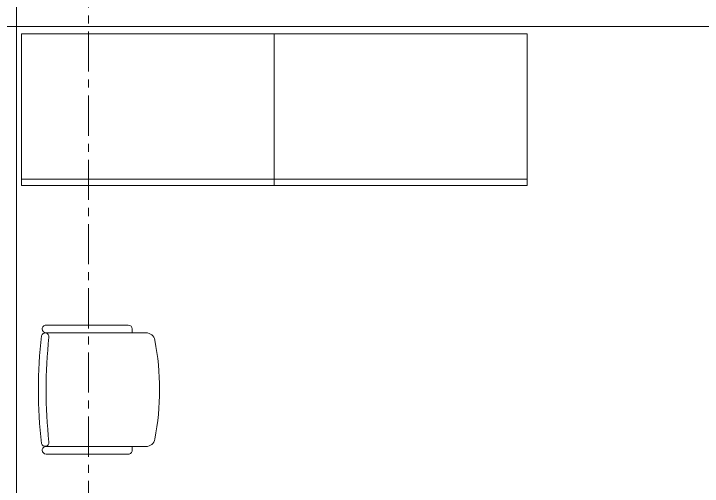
# Model space of a CAD drawing. Header units: millimetres. Extents: x 26027 to 581921, y 7230 to 233891.
# Drawn here: x 473303 to 476027, y 176811 to 178680 of the extents above; entities that cross this region are included whole.
import ezdxf

# ---------------------------------------------------------------- set-up
doc = ezdxf.new("R2010")
doc.units = ezdxf.units.MM
doc.header["$LTSCALE"] = 5
doc.linetypes.add('CENTER', pattern=[50.8, 31.75, -6.35, 6.35, -6.35])
doc.layers.add('axes', color=9, linetype='Continuous')
for name, color, linetype, lineweight in [('Medical Equipment and Furniture', 163, 'Continuous', 0), ('Medical Equipment and Furniture1', 163, 'Continuous', 5), ('Structure', 20, 'Continuous', 5), ('Walls', 32, 'Continuous', 5)]:
    doc.layers.add(name, color=color, linetype=linetype, lineweight=lineweight)

# ---------------------------------------------------------------- blocks, each defined once
blk = doc.blocks.new('CUPBOARD - GLASS TOP - LOCKABLE - 200x100x60')
at = {"layer": 'Medical Equipment and Furniture1'}
blk.add_line((283.1819, -205.0074, 0), (284.1819, -205.0074, 0), dxfattribs=at)
at = {"layer": 'Medical Equipment and Furniture1', "elevation": 0}
blk.add_lwpolyline([(284.1819, -204.4324), (283.1819, -204.4324), (283.1819, -205.0324), (284.1819, -205.0324)], close=True, dxfattribs=at)
blk = doc.blocks.new('GF21016-P')
at = {"color": 0, "extrusion": (-1.24384e-09, -1.20261e-09, -1)}
for p, q in [((0.0128, 0.0179), (0.0128, 0.4136)), ((0.4628, 0.0179), (0.4628, 0.4136)), ((-0.0022, 0.3585), (0.0128, 0.3585)), ((0.4778, 0.3585), (0.4628, 0.3585)), ((-0.0172, 0.0179), (-0.0172, 0.3435)), ((0.4928, 0.0179), (0.4928, 0.3435)), ((0.4778, 0.0029), (0.4778, 0.0029))]:
    blk.add_line(p, q, dxfattribs=at)
for centre, radius, start, end in [((-0.2378, -0.5362), 1.0036, 78.7568, 101.2432), ((-0.0478, 0.4136), 0.035, 0, 80.6557), ((-0.4278, 0.4136), 0.035, 99.3443, 180), ((0.0022, 0.3435), 0.015, 0, 90), ((-0.4778, 0.3435), 0.015, 90, 180), ((-0.0284, 0.0145), 0.015, 284.3864, 95.5209), ((-0.2378, 1.8928), 1.8749, 263.6341, 276.3659), ((-0.4471, 0.0145), 0.015, 84.4791, 255.6136), ((0.0022, 0.0179), 0.015, 270, 0), ((0.0022, 0.0179), 0.015, 180, 270), ((-0.2378, 1.8734), 1.8855, 263.5119, 276.4881), ((-0.4778, 0.0179), 0.015, 270, 0), ((-0.4778, 0.0179), 0.015, 180, 270)]:
    blk.add_arc(centre, radius, start, end, dxfattribs=at)

msp = doc.modelspace()

# ---------------------------------------------------------------- linework, layer by layer
at = {"layer": 'axes', "linetype": 'CENTER', "lineweight": 0}
msp.add_line((473598.8, 120285.6, 0), (473598.8, 230891.1, 0), dxfattribs=at)
at = {"layer": 'Structure', "elevation": 0}
msp.add_lwpolyline([(472783.8, 178630.3), (473313.8, 178630.3), (473313.8, 179160.3), (472783.8, 179160.3)], close=True, dxfattribs=at)
at = {"layer": 'Walls'}
msp.add_line((473303.8, 178630.3, 2.4), (477852.4, 178630.3, 2.4), dxfattribs=at)
at = {"layer": 'Walls', "elevation": 0}
msp.add_lwpolyline([(473313.8, 178630.3), (473313.8, 174991.5)], dxfattribs=at)

# ---------------------------------------------------------------- block references
at = {"layer": 'Medical Equipment and Furniture', "yscale": 1000, "zscale": 1000}
for p, xscale in [((757515.7, 383032.7, 2.4), -1000), ((191151.9, 383032.7, 2.4), 1000)]:
    msp.add_blockref('CUPBOARD - GLASS TOP - LOCKABLE - 200x100x60', p, dxfattribs=dict(at, xscale=xscale))
at = {"layer": 'Medical Equipment and Furniture', "extrusion": (8.17196e-07, 2.67535e-11, -1), "xscale": -999.9999999999977, "yscale": 999.9999999999977, "zscale": 999.9999999999999, "rotation": 90.00002540926214}
msp.add_blockref('GF21016-P', (-473412.6, 177430.8, -2), dxfattribs=at)

doc.saveas('drawing.dxf')
